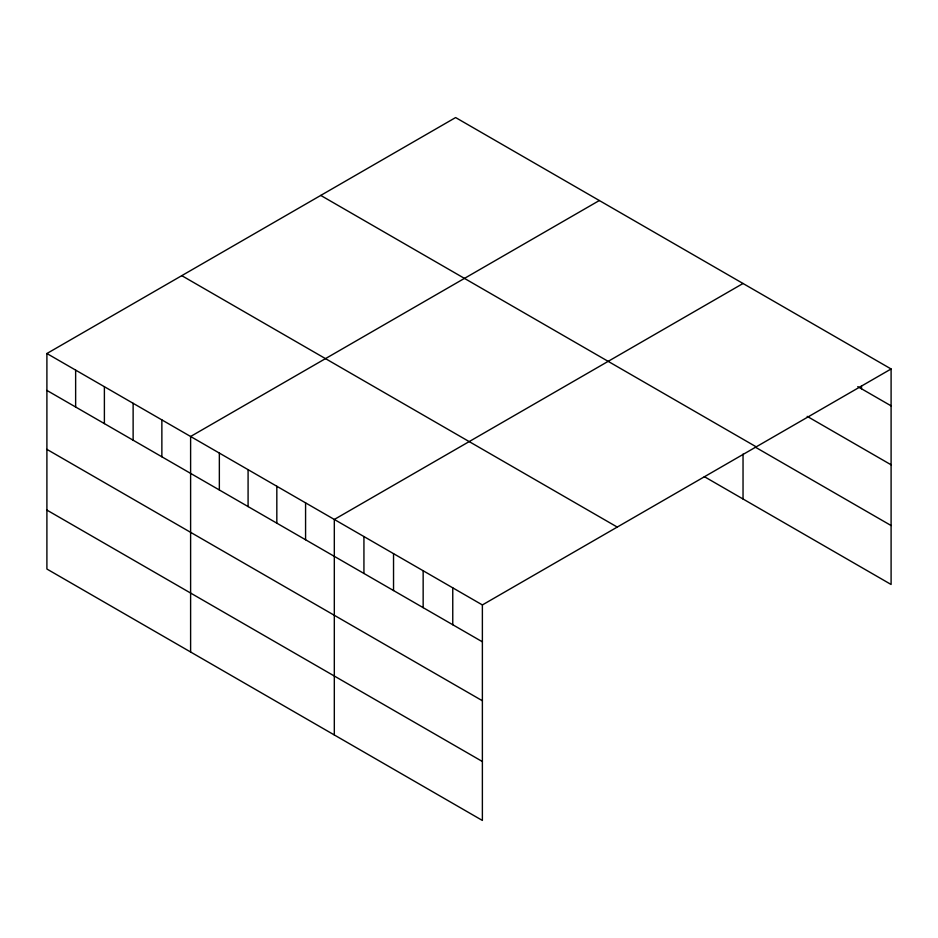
<?xml version="1.0" encoding="UTF-8"?>
<svg xmlns="http://www.w3.org/2000/svg" width="938" height="938" viewBox="0 0 938 938"><rect width="100%" height="100%" fill="white"/><g stroke="black" fill="none" stroke-linecap="round" stroke-linejoin="round"><path stroke-width="1.41" d="M46.9 353.52L482.378 604.94L482.378 820.445L46.9 569.026L46.9 353.52L455.622 117.555L891.1 368.974L891.1 584.48L704.297 476.633M599.335 200.521L190.613 436.487L190.613 652.004M743.037 283.487L334.315 519.464L334.315 734.97M482.378 604.94L891.1 368.974M857.789 386.632L891.1 405.861M807.196 416.366L891.1 464.802M320.749 195.421L756.227 446.84M755.371 447.18L891.1 525.538M181.773 275.655L617.251 527.074M46.9 390.419L482.378 641.838M46.9 449.361L482.378 700.78M46.9 510.084L482.378 761.504M861.483 385.928L861.483 388.766M743.037 454.086L743.037 498.993M452.761 587.845L452.761 624.743M423.155 570.75L423.155 607.648M393.538 553.654L393.538 590.553M363.932 536.559L363.932 573.458M305.577 502.862L305.577 539.76M276.827 486.271L276.827 523.17M248.089 469.68L248.089 506.579M219.351 453.089L219.351 489.976M161.864 419.896L161.864 456.794M133.126 403.305L133.126 440.203M104.388 386.714L104.388 423.601M75.638 370.111L75.638 407.01"/></g></svg>
